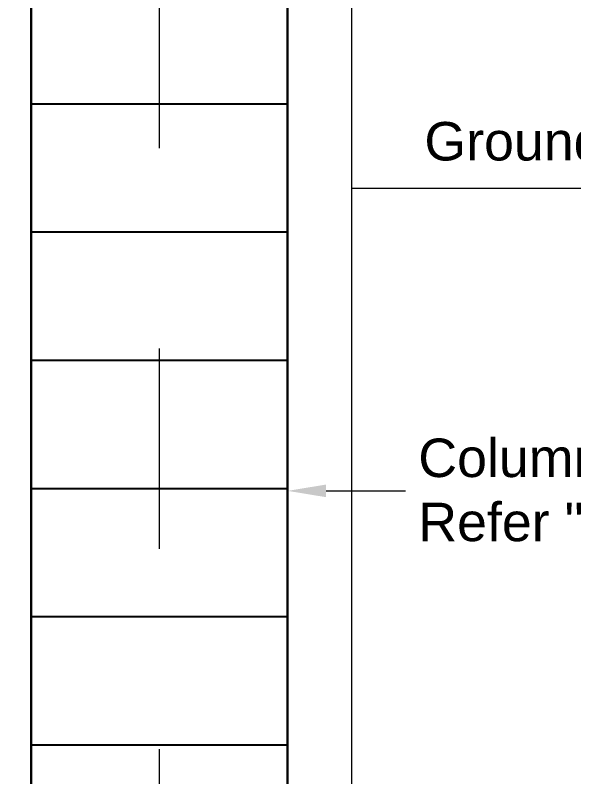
# Model space of a CAD drawing. Header units: feet. Extents: x 28652 to 66086, y -6769 to -640.
# Drawn here: x 53666.05 to 53683.48, y -1128.15 to -1104.39 of the extents above; entities that cross this region are included whole.
import ezdxf
from ezdxf import colors
from ezdxf.entities.mleader import LeaderData, LeaderLine
from ezdxf.math import Vec2, Vec3

# ---------------------------------------------------------------- set-up
doc = ezdxf.new("R2010")
doc.units = ezdxf.units.FT
doc.header["$LTSCALE"] = 50
doc.header["$MEASUREMENT"] = 0
doc.header["$PDMODE"] = 34
doc.linetypes.add('CENTER2', pattern=[1.125, 0.75, -0.125, 0.125, -0.125])
for name, color, linetype, lineweight in [('IES_WR_Center Line', 7, 'CENTER2', 13), ('IES_WR_Dimension', 7, 'Continuous', 15), ('IES_WR_GL', 3, 'ORIGINAL_GL', 15), ('IES_WR_Leader', 7, 'Continuous', 15), ('IES_WR_Rebar Concrete Line', 2, 'Continuous', 15), ('IES_WR_Rebar-Main', 1, 'Continuous', 30), ('IES_WR_Stirrups', 6, 'Continuous', 25), ('IES_WR_Text Structure', 70, 'Continuous', 20)]:
    doc.layers.add(name, color=color, linetype=linetype, lineweight=lineweight)
doc.styles.add('arial', font='times.ttf')
doc.styles.add('Arial Annotation', font='arial.ttf', dxfattribs={"height": 0.06})
doc.styles.get("Standard").update_dxf_attribs({"font": 'arial.ttf'})
doc.linetypes.add('ORIGINAL_GL', pattern='A,10,-1,["V",Standard,S=2,R=180,X=1,Y=0],-1,0', length=12)
doc.dimstyles.new('SECS', dxfattribs={"dimtxt": 0.06, "dimasz": 0.06, "dimexe": 0.06, "dimexo": 0, "dimgap": 0.04, "dimtad": 1, "dimdec": 0, "dimzin": 3, "dimdsep": 46, "dimlunit": 4, "dimtxsty": 'arial', "dimcen": 1.25, "dimclrd": 256, "dimclrt": 3, "dimadec": 0, "dimazin": 0, "dimtfac": 1, "dimtdec": 0, "dimtix": 1, "dimtofl": 0, "dimtmove": 2, "dimatfit": 1, "dimfxl": 0.06, "dimfxlon": 1, "dimtolj": 1, "dimtzin": 0, "dimlwd": -1, "dimarcsym": 0})

# ---------------------------------------------------------------- blocks, each defined once
blk = doc.blocks.new('*U30')
at = {"layer": 'IES_WR_Stirrups'}
blk.add_lwpolyline([(0, 4), (0, -4)], dxfattribs=at)
blk = doc.blocks.new('*U31')
at = {"color": 0, "linetype": 'ByBlock', "lineweight": -2, "transparency": 16777216, "rotation": 90}
for p in [(539.814, 154.346), (539.814, 150.346), (539.814, 146.346), (539.814, 142.346), (539.814, 138.346), (539.814, 134.346)]:
    blk.add_blockref('*U30', p, dxfattribs=at)
blk = doc.blocks.new('*D1253')
at = {"layer": 'Defpoints', "color": 0}
for p in [(53692.312, -1109.787), (53722.247, -1109.787), (53676.547, -1142.787)]:
    blk.add_point(p, dxfattribs=at)
at = {"layer": 'IES_WR_Dimension', "color": 0, "lineweight": -2}
for p, q in [((53721.047, -1109.787), (53723.447, -1109.787)), ((53721.047, -1142.787), (53723.447, -1142.787))]:
    blk.add_line(p, q, dxfattribs=at)
at = {"layer": 'IES_WR_Dimension'}
blk.add_line((53722.247, -1141.587), (53722.247, -1110.987), dxfattribs=at)
for points in [[(53722.047, -1110.987), (53722.447, -1110.987), (53722.247, -1109.787)], [(53722.047, -1141.587), (53722.447, -1141.587), (53722.247, -1142.787)]]:
    blk.add_solid(points, dxfattribs=at)
at = {"layer": 'IES_WR_Dimension', "color": 3, "insert": (53720.835, -1126.287), "char_height": 1.2, "attachment_point": 5, "rotation": 90, "style": 'arial'}
blk.add_mtext('\\A1;2\'-9"', dxfattribs=at)

msp = doc.modelspace()

# ---------------------------------------------------------------- linework, layer by layer
at = {"layer": 'IES_WR_Center Line'}
msp.add_lwpolyline([(53670.547, -1164.787), (53670.547, -1071.667)], dxfattribs=at)
at = {"layer": 'IES_WR_GL', "ltscale": 0.025}
msp.add_lwpolyline([(53676.547, -1109.787), (53692.312, -1109.787)], dxfattribs=at)
at = {"layer": 'IES_WR_Rebar Concrete Line'}
msp.add_lwpolyline([(53664.547, -1071.667), (53664.547, -1142.787), (53664.547, -1142.787), (53664.547, -1164.787), (53714.624, -1164.787), (53714.624, -1154.787), (53680.547, -1142.787), (53676.547, -1142.787), (53676.547, -1071.667)], dxfattribs=at)
at = {"layer": 'IES_WR_Rebar-Main'}
for points in [[(53683.148, -1160.207), (53666.797, -1160.207, -0.414214), (53666.547, -1159.957), (53666.547, -1071.667)], [(53674.547, -1071.667), (53674.547, -1160.843, 0.414214), (53675.047, -1161.343), (53688.254, -1161.343)]]:
    msp.add_lwpolyline(points, format="xyb", dxfattribs=at)

# ---------------------------------------------------------------- block references
msp.add_blockref('*U31', (53130.734, -1261.498))

# ---------------------------------------------------------------- texts
at = {"layer": 'IES_WR_Text Structure', "insert": (53678.814, -1107.722), "char_height": 1.2, "width": 61.38171, "attachment_point": 1, "style": 'Arial Annotation'}
msp.add_mtext('Ground Level', dxfattribs=at)

# ---------------------------------------------------------------- dimensions: what is measured, and where the dimension line sits
at = {"layer": 'IES_WR_Dimension'}
dim = msp.add_linear_dim(base=(53722.247, -1109.787), p1=(53676.547, -1142.787), p2=(53692.312, -1109.787), angle=90, dimstyle='SECS', override={"dimscale": 0, "dimtix": 1, "dimtofl": 0, "dimtmove": 2, "dimatfit": 1}, dxfattribs=at)
dim.commit()
dim.dimension.update_dxf_attribs({"geometry": '*D1253', "text_midpoint": (53720.835, -1126.287)})

# ---------------------------------------------------------------- leaders
at = {"layer": 'IES_WR_Leader'}
ml = msp.add_multileader_mtext('Standard', dxfattribs=at)
ml.set_content('Column Reinf.\\PRefer "Column Details" ', color=256, style='Arial Annotation')
ml.set_leader_properties(color=256, linetype='ByLayer', lineweight=-1)
ml.build(insert=Vec2(0, 0))
ml.multileader.update_dxf_attribs({"text_left_attachment_type": 2, "text_right_attachment_type": 2, "dogleg_length": 0, "arrow_head_size": 1.2, "scale": 20})
ctx = ml.context
ctx.base_point, ctx.scale, ctx.char_height, ctx.arrow_head_size, ctx.landing_gap_size, ctx.plane_origin = Vec3(53678.224, -1119.23), 20, 1.2, 1.2, 0.4, Vec3(53670.547, -1119.23)
ctx.left_attachment, ctx.right_attachment = 2, 2
notes = []
notes.append((ctx, [(0, (1, 1, 0), (53678.224, -1119.23), (1, 0), 0, [(0, [(53674.547, -1119.23)], 0, [])])]))
ctx.mtext.insert, ctx.mtext.flow_direction = Vec3(53678.624, -1117.599), 5
for ctx, leaders in notes:
    for number, flags, end, landing, length, lines in leaders:
        leader = LeaderData()
        leader.index, (leader.has_last_leader_line, leader.has_dogleg_vector, leader.attachment_direction) = number, flags
        leader.last_leader_point, leader.dogleg_vector, leader.dogleg_length = Vec3(end), Vec3(landing), length
        for number, points, colour, breaks in lines:
            line = LeaderLine()
            line.index, line.vertices, line.color, line.breaks = number, Vec3.list(points), colors.encode_raw_color(colour), breaks
            leader.lines.append(line)
        ctx.leaders.append(leader)

doc.saveas('drawing.dxf')
